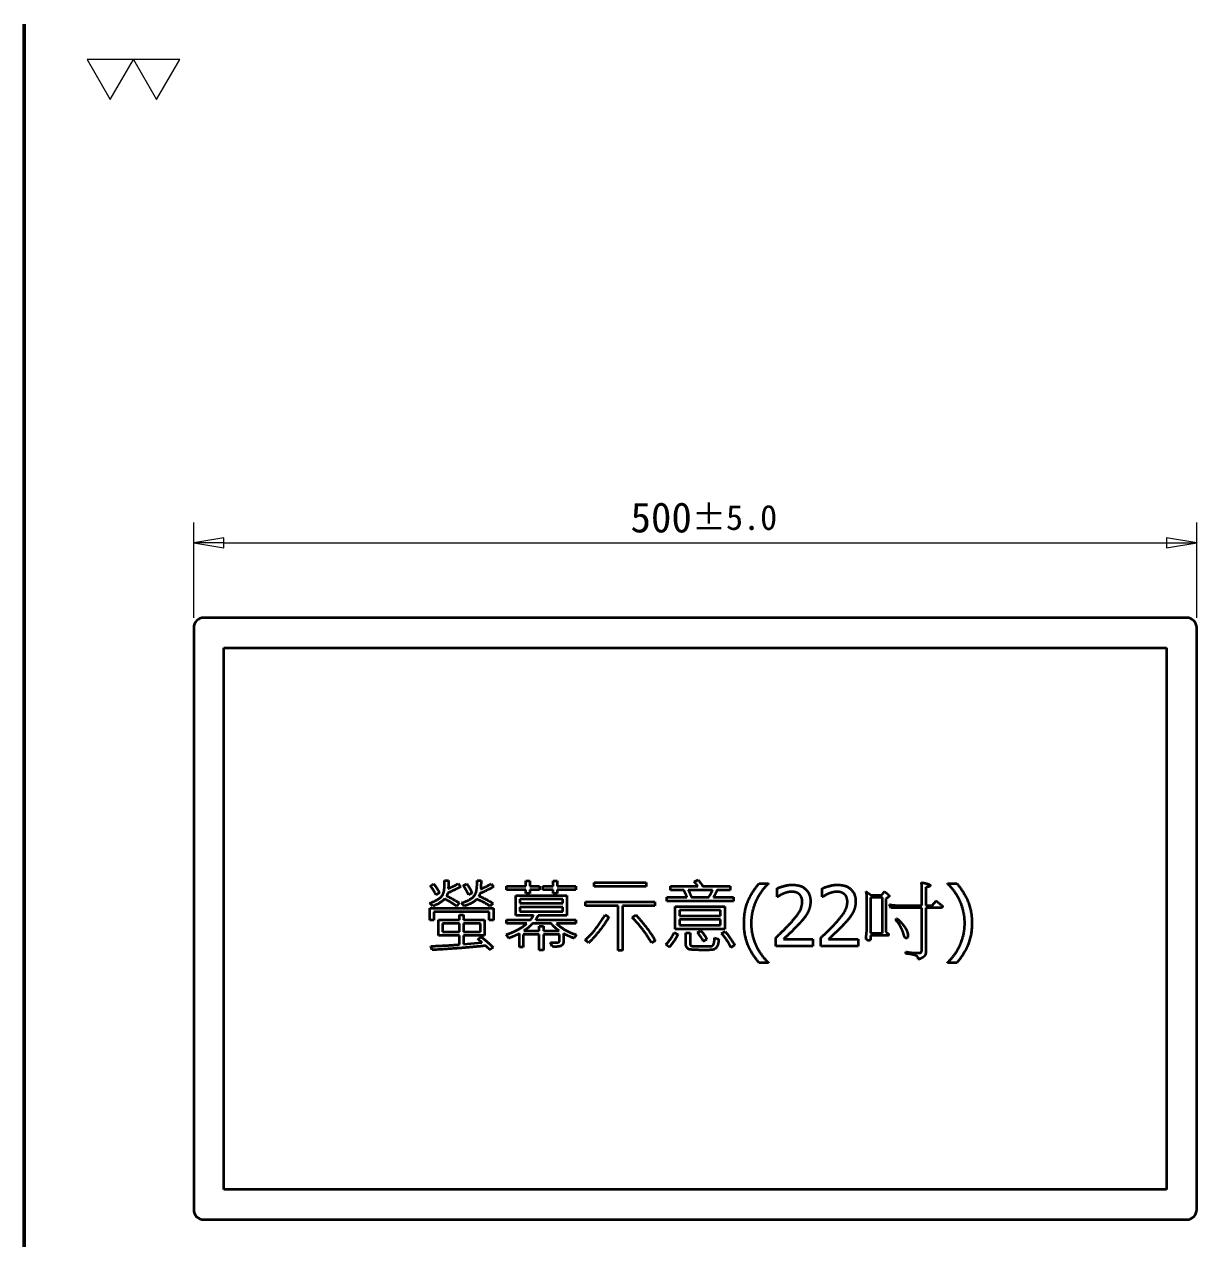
# Model space of a CAD drawing. Header units: millimetres. Extents: x 50 to 1435, y 50 to 1000.
# Drawn here: x 50 to 634, y 395 to 1000 of the extents above; entities that cross this region are included whole.
import ezdxf
from ezdxf.enums import TextEntityAlignment as Align

# ---------------------------------------------------------------- set-up
doc = ezdxf.new("R2010")
doc.units = ezdxf.units.MM
doc.header["$LTSCALE"] = 5
for name, color, linetype, lineweight in [('可見 (ISO)', 7, 'Continuous', 35), ('圖框 (ISO)', 7, 'Continuous', 50), ('圖框層', 7, 'Continuous', 20), ('標註 (ISO)', 7, 'Continuous', 18), ('標題 (ISO)', 7, 'Continuous', 50)]:
    doc.layers.add(name, color=color, linetype=linetype, lineweight=lineweight)
doc.styles.add('文字型式124', font='')
doc.styles.add('文字型式61', font='')
doc.styles.add('文字型式65', font='')
doc.styles.add('文字型式85', font='')
doc.styles.add('文字型式88', font='')
doc.styles.add('註記文字 (JIS)', font='')
doc.styles.get('文字型式124').set_extended_font_data('DFKai-SB')
doc.styles.get('文字型式61').set_extended_font_data('DFKai-SB')
doc.styles.get('文字型式65').set_extended_font_data('DFKai-SB')
doc.styles.get('文字型式85').set_extended_font_data('DFKai-SB')
doc.styles.get('文字型式88').set_extended_font_data('DFKai-SB')
doc.styles.get('註記文字 (JIS)').set_extended_font_data('DFKai-SB')
doc.dimstyles.new('預設 (JIS)', dxfattribs={"dimscale": 5, "dimtxt": 3, "dimasz": 3, "dimexe": 2, "dimexo": 1, "dimgap": 0.8, "dimtad": 1, "dimrnd": 1e-08, "dimdsep": 46, "dimtxsty": '註記文字 (JIS)', "dimblk": 'Filled-1', "dimcen": 0.09, "dimdle": 10, "dimclrd": 256, "dimclre": 256, "dimclrt": 256, "dimadec": 0, "dimazin": 2, "dimtfac": 0.833333, "dimtmove": 0, "dimatfit": 3, "dimfxl": 0, "dimtolj": 1, "dimtzin": 0, "dimlwd": -1, "dimlwe": -1, "dimarcsym": 0})

# ---------------------------------------------------------------- blocks, each defined once
blk = doc.blocks.new('圖框 預設圖框')
at = {"layer": '圖框 (ISO)', "flags": 128}
blk.add_lwpolyline([(10, 10), (10, 200)], dxfattribs=at)
blk = doc.blocks.new('標題欄框 ISO')
at = {"layer": '圖框層', "color": 7}
for p, q in [((96.83, 201.31), (92.21, 201.31)), ((92.21, 201.31), (94.52, 197.31)), ((94.52, 197.31), (96.83, 201.31)), ((101.44, 201.31), (96.83, 201.31)), ((96.83, 201.31), (99.13, 197.31)), ((99.13, 197.31), (101.44, 201.31))]:
    blk.add_line(p, q, dxfattribs=at)
at = {"layer": '標題 (ISO)', "style": '文字型式65'}
blk.add_attdef('描述', text='', height=4, dxfattribs=at).set_placement((104.95, 199.3), align=Align.MIDDLE_LEFT)
at = {"layer": '標題 (ISO)'}
for tag, p, height, style in [('授權者_001', (314.54, 37.24), 3.5, '文字型式85'), ('狀態_001', (264.8, 30.13), 3.5, '文字型式85'), ('視圖比例_001', (286.45, 30.17), 3.5, '文字型式85'), ('材料_001', (243.21, 30.38), 3, '文字型式61'), ('主題_001', (152.2, 28.7), 3.3, '文字型式124'), ('建立日期_001', (286.88, 24.12), 2.5, '文字型式88'), ('標題_001', (216.18, 16.9), 3.5, '文字型式85'), ('零件號碼_001', (256.89, 17.25), 3, '文字型式61'), ('工程師_001', (305.42, 17.03), 3.5, '文字型式85'), ('設計師_001', (345.42, 17.03), 3.5, '文字型式85')]:
    blk.add_attdef(tag, p, '', height=height, dxfattribs=dict(at, style=style))
blk = doc.blocks.new('Filled-1')
at = {"color": 0}
for p, q in [((0, 0), (-1, 0.167)), ((-1, 0.167), (-1, -0.167)), ((-1, 0), (0, 0)), ((-1, -0.167), (0, 0))]:
    blk.add_line(p, q, dxfattribs=at)
at = {"color": 0, "flags": 128}
blk.add_lwpolyline([(-1, -0.167), (0, 0)], dxfattribs=at)
at = {"color": 0}
blk.add_solid([(-1, -0.167), (0, 0), (-1, 0.167), (-1, -0.167)], dxfattribs=at)
blk = doc.blocks.new('*D15')
at = {"layer": 'Defpoints', "color": 0}
for p in [(634.46, 741.6), (134.46, 699.2), (634.46, 699.2)]:
    blk.add_point(p, dxfattribs=at)
at = {"layer": '標註 (ISO)'}
for p, q in [((134.46, 704.2), (134.46, 751.6)), ((634.46, 704.2), (634.46, 751.6)), ((149.46, 741.6), (619.46, 741.6))]:
    blk.add_line(p, q, dxfattribs=at)
at = {"layer": '標註 (ISO)', "xscale": 15, "yscale": 15, "zscale": 15, "rotation": 180}
blk.add_blockref('Filled-1', (134.46, 741.6), dxfattribs=at)
at = {"layer": '標註 (ISO)', "xscale": 15, "yscale": 15, "zscale": 15}
blk.add_blockref('Filled-1', (634.46, 741.6), dxfattribs=at)
at = {"layer": '標註 (ISO)', "insert": (352.19, 761.73), "char_height": 15, "attachment_point": 1, "style": '註記文字 (JIS)'}
blk.add_mtext('\\A1;500{\\H12.5;±5.0}', dxfattribs=at)

msp = doc.modelspace()

# ---------------------------------------------------------------- linework, layer by layer
at = {"layer": '可見 (ISO)'}
for p, q in [((629.456, 704.202), (139.456, 704.202)), ((134.456, 699.202), (134.456, 409.202)), ((634.456, 409.202), (634.456, 699.202)), ((149.456, 419.202), (149.456, 689.202)), ((149.456, 689.202), (619.456, 689.202)), ((619.456, 689.202), (619.456, 419.202)), ((252.419, 570.597), (254.067, 571.576)), ((259.527, 573.224), (261.458, 573.224)), ((266.299, 571.679), (267.484, 570.082)), ((268.874, 570.778), (270.625, 571.602)), ((275.776, 573.224), (277.681, 573.224)), ((282.677, 571.602), (283.939, 570.185)), ((290.454, 570.417), (300.007, 570.417)), ((290.454, 568.589), (290.454, 570.417)), ((300.007, 570.417), (300.007, 573.07)), ((300.007, 573.07), (302.016, 573.07)), ((302.016, 573.07), (302.016, 570.417)), ((302.016, 570.417), (306.857, 570.417)), ((306.857, 570.417), (306.857, 568.589)), ((308.557, 568.589), (308.557, 570.417)), ((308.557, 570.417), (313.604, 570.417)), ((313.604, 573.07), (315.638, 573.07)), ((313.604, 570.417), (313.604, 573.07)), ((315.638, 573.07), (315.638, 570.417)), ((315.638, 570.417), (324.96, 570.417)), ((324.96, 570.417), (324.96, 568.589)), ((334.076, 572.323), (360.059, 572.323)), ((334.076, 570.211), (334.076, 572.323)), ((360.059, 570.211), (334.076, 570.211)), ((360.059, 572.323), (360.059, 570.211)), ((372.136, 570.366), (385.707, 570.366)), ((372.136, 568.434), (372.136, 570.366)), ((383.904, 572.632), (385.939, 573.507)), ((388.282, 570.366), (401.853, 570.366)), ((401.853, 570.366), (401.853, 568.434)), ((416.318, 571.806), (420.938, 571.806)), ((420.938, 571.806), (420.938, 571.611)), ((425.265, 565.023), (425.265, 569.302)), ((447.777, 565.023), (447.777, 569.302)), ((497.396, 560.817), (497.396, 568.986)), ((499.39, 569.837), (499.39, 560.817)), ((510.233, 571.611), (510.233, 571.806)), ((510.233, 571.806), (514.852, 571.806)), ((256.952, 567.044), (255.226, 566.091)), ((273.123, 566.967), (271.449, 566.04)), ((300.007, 568.589), (290.454, 568.589)), ((295.063, 555.868), (295.063, 565.808)), ((295.063, 565.808), (320.428, 565.808)), ((297.072, 563.902), (297.072, 561.894)), ((318.394, 563.902), (297.072, 563.902)), ((300.007, 566.838), (300.007, 568.589)), ((302.016, 566.838), (300.007, 566.838)), ((302.016, 568.589), (302.016, 566.838)), ((306.857, 568.589), (302.016, 568.589)), ((313.604, 568.589), (308.557, 568.589)), ((313.604, 566.838), (313.604, 568.589)), ((315.638, 566.838), (313.604, 566.838)), ((324.96, 568.589), (315.638, 568.589)), ((315.638, 568.589), (315.638, 566.838)), ((318.394, 561.894), (318.394, 563.902)), ((320.428, 565.808), (320.428, 555.868)), ((370.282, 564.932), (380.351, 564.932)), ((370.282, 563.001), (370.282, 564.932)), ((403.578, 563.001), (370.282, 563.001)), ((378.754, 568.434), (372.136, 568.434)), ((393.123, 568.434), (381.02, 568.434)), ((382.54, 564.932), (391.218, 564.932)), ((393.561, 564.932), (403.578, 564.932)), ((401.853, 568.434), (395.338, 568.434)), ((403.578, 564.932), (403.578, 563.001)), ((425.484, 565.023), (425.265, 565.023)), ((447.996, 565.023), (447.777, 565.023)), ((469.682, 567.746), (472.137, 565.971)), ((469.998, 550.339), (469.998, 564.974)), ((477.777, 564.853), (471.821, 564.853)), ((471.821, 564.853), (471.821, 546.96)), ((472.137, 565.971), (477.461, 565.971)), ((477.461, 565.971), (478.75, 567.746)), ((477.777, 546.96), (477.777, 564.853)), ((479.528, 564.196), (479.528, 547.592)), ((502.55, 560.817), (504.544, 563.078)), ((253.655, 560.452), (252.11, 561.997)), ((252.136, 553.525), (252.136, 559.473)), ((252.136, 559.473), (283.861, 559.473)), ((254.145, 557.567), (254.145, 553.525)), ((281.801, 557.567), (254.145, 557.567)), ((266.737, 562.048), (265.655, 560.426)), ((269.235, 560.503), (267.896, 562.048)), ((281.801, 553.525), (281.801, 557.567)), ((283.578, 561.842), (282.316, 560.374)), ((283.861, 559.473), (283.861, 553.525)), ((297.072, 561.894), (318.394, 561.894)), ((297.072, 560.014), (297.072, 557.722)), ((318.394, 560.014), (297.072, 560.014)), ((297.072, 557.722), (318.394, 557.722)), ((318.394, 557.722), (318.394, 560.014)), ((329.801, 562.666), (364.359, 562.666)), ((329.801, 560.58), (329.801, 562.666)), ((346.128, 560.58), (329.801, 560.58)), ((346.128, 538.357), (346.128, 560.58)), ((364.359, 560.58), (348.265, 560.58)), ((348.265, 560.58), (348.265, 538.357)), ((364.359, 562.666), (364.359, 560.58)), ((374.531, 548.992), (374.531, 560.349)), ((374.531, 560.349), (399.201, 560.349)), ((376.591, 558.443), (376.591, 555.688)), ((397.115, 558.443), (376.591, 558.443)), ((397.115, 555.688), (397.115, 558.443)), ((399.201, 560.349), (399.201, 548.992)), ((482.129, 559.529), (481.278, 561.303)), ((485.994, 560.817), (497.396, 560.817)), ((497.396, 559.699), (485.994, 559.699)), ((497.396, 538.572), (497.396, 559.699)), ((499.39, 560.817), (502.55, 560.817)), ((499.39, 559.699), (499.39, 537.576)), ((507.072, 559.699), (499.39, 559.699)), ((254.145, 553.525), (252.136, 553.525)), ((256.411, 553.628), (266.892, 553.628)), ((256.411, 545.773), (256.411, 553.628)), ((266.892, 551.825), (258.445, 551.825)), ((258.445, 551.825), (258.445, 547.653)), ((266.892, 556.177), (268.874, 556.177)), ((266.892, 553.628), (266.892, 556.177)), ((266.892, 547.653), (266.892, 551.825)), ((268.874, 556.177), (268.874, 553.628)), ((268.874, 553.628), (279.458, 553.628)), ((277.449, 551.825), (268.874, 551.825)), ((268.874, 551.825), (268.874, 547.653)), ((277.449, 547.653), (277.449, 551.825)), ((279.458, 553.628), (279.458, 545.773)), ((283.861, 553.525), (281.801, 553.525)), ((290.454, 551.773), (290.454, 553.705)), ((290.454, 553.705), (302.377, 553.705)), ((300.445, 551.773), (290.454, 551.773)), ((303.87, 555.868), (295.063, 555.868)), ((312.703, 551.773), (303.329, 551.773)), ((304.926, 553.705), (324.986, 553.705)), ((320.428, 555.868), (306.213, 555.868)), ((324.986, 551.773), (315.304, 551.773)), ((324.986, 553.705), (324.986, 551.773)), ((339.51, 556.125), (341.441, 555.018)), ((353.029, 554.812), (354.934, 556.022)), ((376.591, 555.688), (397.115, 555.688)), ((376.591, 553.782), (376.591, 550.949)), ((397.115, 553.782), (376.591, 553.782)), ((376.591, 550.949), (397.115, 550.949)), ((397.115, 550.949), (397.115, 553.782)), ((484.39, 553.694), (484.827, 554.375)), ((266.892, 545.773), (256.411, 545.773)), ((258.445, 547.653), (266.892, 547.653)), ((266.892, 541.344), (266.892, 545.773)), ((268.874, 547.653), (277.449, 547.653)), ((268.874, 545.773), (268.874, 541.525)), ((279.458, 545.773), (268.874, 545.773)), ((276.136, 543.997), (277.733, 545.181)), ((291.561, 544.512), (290.299, 546.34)), ((296.789, 540.082), (296.789, 546.778)), ((306.703, 546.263), (298.72, 546.263)), ((298.72, 546.263), (298.72, 540.082)), ((299.106, 548.168), (306.703, 548.168)), ((306.703, 548.168), (306.703, 550.46)), ((306.703, 550.46), (308.789, 550.46)), ((306.703, 538.486), (306.703, 546.263)), ((308.789, 550.46), (308.789, 548.168)), ((308.789, 548.168), (316.591, 548.168)), ((316.823, 546.263), (308.789, 546.263)), ((308.789, 546.263), (308.789, 538.486)), ((316.823, 543.25), (316.823, 546.263)), ((318.806, 546.829), (318.806, 543.121)), ((325.218, 546.211), (324.007, 544.486)), ((374.042, 547.293), (375.793, 546.288)), ((399.201, 548.992), (374.531, 548.992)), ((379.81, 541.422), (379.81, 547.164)), ((379.81, 547.164), (381.87, 547.164)), ((381.87, 547.164), (381.87, 541.576)), ((385.63, 547.293), (387.304, 548.168)), ((397.63, 546.855), (399.355, 547.885)), ((471.821, 546.96), (477.777, 546.96)), ((471.821, 545.817), (471.821, 543.897)), ((480.524, 545.817), (471.821, 545.817)), ((253.321, 538.615), (252.625, 540.52)), ((268.874, 541.525), (278.042, 542.4)), ((283.655, 539.876), (282.11, 538.615)), ((298.72, 540.082), (296.789, 540.082)), ((313.089, 540.314), (312.265, 542.4)), ((331.269, 542.143), (329.673, 543.636)), ((364.462, 543.25), (362.711, 542.22)), ((371.467, 539.979), (369.793, 541.293)), ((390.213, 543.997), (388.514, 542.967)), ((394.076, 544.64), (396.162, 543.945)), ((404.119, 540.984), (402.291, 539.799)), ((424.633, 540.469), (424.633, 544.723)), ((443.134, 540.469), (424.633, 540.469)), ((428.401, 543.945), (443.134, 543.945)), ((443.134, 543.945), (443.134, 540.469)), ((447.145, 540.469), (447.145, 544.723)), ((465.646, 540.469), (447.145, 540.469)), ((450.913, 543.945), (465.646, 543.945)), ((465.646, 543.945), (465.646, 540.469)), ((308.789, 538.486), (306.703, 538.486)), ((348.265, 538.357), (346.128, 538.357)), ((489.398, 536.798), (489.398, 537.722)), ((495.622, 534.026), (495.597, 534.537)), ((420.938, 532.179), (416.318, 532.179)), ((420.938, 532.373), (420.938, 532.179)), ((510.233, 532.179), (510.233, 532.373)), ((514.852, 532.179), (510.233, 532.179)), ((619.456, 419.202), (149.456, 419.202)), ((139.456, 404.202), (629.456, 404.202))]:
    msp.add_line(p, q, dxfattribs=at)
for centre, start, end in [((139.456, 699.202), 90, 180), ((629.456, 699.202), 0, 90), ((139.456, 409.202), 180, 270), ((629.456, 409.202), 270, 0)]:
    msp.add_arc(centre, 5, start, end, dxfattribs=at)
for points in [[(252.11, 561.997), (255.587, 563.233), (258.677, 565.705), (259.604, 569.387), (259.527, 573.224)], [(255.226, 566.091), (254.145, 568.409), (252.419, 570.597)], [(254.067, 571.576), (256.025, 569.13), (256.952, 567.044)], [(267.484, 570.082), (264.857, 568.563), (261.072, 567.07)], [(261.458, 573.224), (261.561, 571.344), (261.304, 569.233)], [(261.304, 569.233), (263.209, 570.005), (266.299, 571.679)], [(267.896, 562.048), (271.243, 563.078), (274.694, 565.576), (275.724, 569.104), (275.776, 573.224)], [(271.449, 566.04), (270.625, 568.151), (268.874, 570.778)], [(270.625, 571.602), (272.402, 568.975), (273.123, 566.967)], [(283.939, 570.185), (281.158, 568.383), (277.115, 566.812)], [(277.681, 573.224), (277.733, 571.19), (277.475, 569.027)], [(277.475, 569.027), (279.458, 569.722), (282.677, 571.602)], [(385.707, 570.366), (385.166, 571.37), (383.904, 572.632)], [(385.939, 573.507), (387.252, 571.937), (388.282, 570.366)], [(408.806, 551.992), (408.806, 558.192), (412.769, 567.649), (416.318, 571.806)], [(420.938, 571.611), (419.309, 570.128), (416.343, 566.287), (415.079, 563.735)], [(425.265, 569.302), (426.505, 569.91), (430.954, 571.101), (432.947, 571.101)], [(432.947, 571.101), (437.153, 571.101), (441.894, 566.652), (441.894, 562.859)], [(447.777, 569.302), (449.017, 569.91), (453.466, 571.101), (455.459, 571.101)], [(455.459, 571.101), (459.665, 571.101), (464.406, 566.652), (464.406, 562.859)], [(497.25, 572.219), (499.511, 571.927), (501.189, 571.247)], [(497.396, 568.986), (497.396, 571.32), (497.25, 572.219)], [(501.067, 570.201), (500.216, 569.958), (499.39, 569.837)], [(501.626, 570.76), (501.626, 570.396), (501.067, 570.201)], [(501.189, 571.247), (501.626, 571.052), (501.626, 570.76)], [(516.092, 563.735), (514.876, 566.239), (511.764, 570.226), (510.233, 571.611)], [(514.852, 571.806), (518.352, 567.649), (522.364, 558.265), (522.364, 551.992)], [(259.475, 564.031), (257.467, 561.842), (253.655, 560.452)], [(265.655, 560.426), (262.926, 562.331), (259.475, 564.031)], [(261.072, 567.07), (260.969, 566.58), (260.557, 565.576)], [(260.557, 565.576), (263.132, 564.391), (266.737, 562.048)], [(275.621, 563.928), (273.072, 561.585), (269.235, 560.503)], [(282.316, 560.374), (278.917, 562.589), (275.621, 563.928)], [(277.115, 566.812), (276.883, 566.04), (276.651, 565.499)], [(276.651, 565.499), (280.823, 563.773), (283.578, 561.842)], [(380.351, 564.932), (379.99, 566.065), (378.754, 568.434)], [(381.02, 568.434), (381.741, 567.07), (382.54, 564.932)], [(391.218, 564.932), (392.093, 566.297), (393.123, 568.434)], [(395.338, 568.434), (394.437, 566.4), (393.561, 564.932)], [(415.079, 563.735), (413.863, 561.255), (412.356, 555.299), (412.356, 551.992)], [(428.401, 566.676), (427.55, 566.336), (425.97, 565.363), (425.484, 565.023)], [(432.656, 567.624), (431.586, 567.624), (429.398, 567.089), (428.401, 566.676)], [(436.327, 566.409), (435.622, 567.017), (433.774, 567.624), (432.656, 567.624)], [(437.81, 562.641), (437.81, 563.905), (437.032, 565.801), (436.327, 566.409)], [(450.913, 566.676), (450.062, 566.336), (448.482, 565.363), (447.996, 565.023)], [(455.168, 567.624), (454.098, 567.624), (451.91, 567.089), (450.913, 566.676)], [(458.839, 566.409), (458.134, 567.017), (456.286, 567.624), (455.168, 567.624)], [(460.322, 562.641), (460.322, 563.905), (459.544, 565.801), (458.839, 566.409)], [(469.998, 564.974), (469.998, 566.579), (469.682, 567.746)], [(478.75, 567.746), (480.16, 566.822), (480.84, 566.02)], [(481.156, 565.436), (481.156, 565.096), (479.528, 564.196)], [(480.84, 566.02), (481.156, 565.679), (481.156, 565.436)], [(504.544, 563.078), (506.027, 561.911), (507.388, 560.817)], [(518.814, 551.992), (518.814, 555.323), (517.331, 561.23), (516.092, 563.735)], [(431.878, 551.944), (435.305, 555.712), (437.81, 560.234), (437.81, 562.641)], [(441.894, 562.859), (441.894, 561.085), (441.067, 558.119), (440.338, 556.854)], [(454.39, 551.944), (457.818, 555.712), (460.322, 560.234), (460.322, 562.641)], [(464.406, 562.859), (464.406, 561.085), (463.579, 558.119), (462.85, 556.854)], [(481.278, 561.303), (483.053, 560.817), (485.994, 560.817)], [(485.994, 559.699), (483.15, 559.65), (482.129, 559.529)], [(507.729, 560.282), (507.729, 559.699), (507.072, 559.699)], [(507.388, 560.817), (507.729, 560.574), (507.729, 560.282)], [(290.299, 546.34), (296.377, 548.168), (300.445, 551.773)], [(303.329, 551.773), (301.604, 549.868), (299.106, 548.168)], [(302.377, 553.705), (303.355, 554.889), (303.87, 555.868)], [(306.213, 555.868), (305.158, 554.091), (304.926, 553.705)], [(316.591, 548.168), (314.248, 549.842), (312.703, 551.773)], [(315.304, 551.773), (319.243, 548.065), (325.218, 546.211)], [(329.673, 543.636), (334.797, 548.04), (339.51, 556.125)], [(341.441, 555.018), (336.342, 546.752), (331.269, 542.143)], [(362.711, 542.22), (358.565, 549.224), (353.029, 554.812)], [(354.934, 556.022), (361.707, 548.555), (364.462, 543.25)], [(416.318, 532.179), (412.818, 536.336), (408.806, 545.647), (408.806, 551.992)], [(412.356, 551.992), (412.356, 548.54), (413.814, 542.827), (415.079, 540.25)], [(424.633, 544.723), (426.626, 546.595), (430.176, 550.072), (431.878, 551.944)], [(436.327, 551.725), (434.43, 549.658), (429.787, 545.234), (428.401, 543.945)], [(440.338, 556.854), (439.609, 555.542), (437.494, 552.965), (436.327, 551.725)], [(447.145, 544.723), (449.139, 546.595), (452.688, 550.072), (454.39, 551.944)], [(458.839, 551.725), (456.942, 549.658), (452.299, 545.234), (450.913, 543.945)], [(462.85, 556.854), (462.121, 555.542), (460.006, 552.965), (458.839, 551.725)], [(486.845, 550.218), (485.97, 551.919), (484.39, 553.694)], [(484.827, 554.375), (487.088, 552.6), (488.377, 550.777)], [(522.364, 551.992), (522.364, 545.769), (518.377, 536.336), (514.852, 532.179)], [(516.092, 540.25), (517.356, 542.851), (518.814, 548.637), (518.814, 551.992)], [(277.733, 545.181), (281.029, 542.683), (283.655, 539.876)], [(296.789, 546.778), (294.239, 545.464), (291.561, 544.512)], [(324.007, 544.486), (321.819, 545.181), (318.806, 546.829)], [(369.793, 541.293), (372.471, 544.048), (374.042, 547.293)], [(375.793, 546.288), (373.861, 542.452), (371.467, 539.979)], [(388.514, 542.967), (387.587, 544.846), (385.63, 547.293)], [(387.304, 548.168), (389.106, 546.34), (390.213, 543.997)], [(402.291, 539.799), (401.003, 542.864), (397.63, 546.855)], [(399.355, 547.885), (401.879, 544.949), (404.119, 540.984)], [(469.682, 544.504), (469.682, 545.234), (469.803, 546.401)], [(469.803, 546.401), (469.998, 547.324), (469.998, 550.339)], [(479.528, 547.592), (480.087, 547.154), (480.597, 546.765)], [(480.84, 546.425), (480.84, 545.817), (480.524, 545.817)], [(480.597, 546.765), (480.84, 546.595), (480.84, 546.425)], [(488.45, 546.158), (487.745, 548.686), (486.845, 550.218)], [(488.377, 550.777), (489.544, 549.294), (490.079, 547.811)], [(489.058, 544.82), (488.79, 545.112), (488.45, 546.158)], [(489.714, 544.504), (489.349, 544.504), (489.058, 544.82)], [(490.468, 545.817), (490.468, 544.504), (489.714, 544.504)], [(490.079, 547.811), (490.468, 546.79), (490.468, 545.817)], [(252.625, 540.52), (260.299, 540.752), (266.892, 541.344)], [(280.05, 540.7), (265.784, 539.258), (253.321, 538.615)], [(278.042, 542.4), (277.552, 542.941), (276.136, 543.997)], [(282.11, 538.615), (281.312, 539.567), (280.05, 540.7)], [(312.265, 542.4), (313.243, 542.297), (314.325, 542.297)], [(314.866, 540.237), (314.067, 540.237), (313.089, 540.314)], [(314.325, 542.297), (316.076, 542.297), (316.823, 542.683), (316.823, 543.25)], [(318.806, 543.121), (318.806, 541.473), (317.158, 540.237), (314.866, 540.237)], [(389.595, 538.563), (386.969, 538.563), (381.819, 538.743), (380.711, 539.258), (379.81, 540.52), (379.81, 541.422)], [(381.87, 541.576), (381.87, 540.906), (383.261, 540.443), (388.488, 540.443)], [(388.488, 540.443), (391.861, 540.443), (393.381, 540.7), (394.076, 542.864), (394.076, 544.64)], [(396.162, 543.945), (395.982, 541.19), (394.54, 539.078), (392.737, 538.563), (389.595, 538.563)], [(415.079, 540.25), (416.294, 537.77), (419.382, 533.759), (420.938, 532.373)], [(470.119, 543.605), (469.682, 543.97), (469.682, 544.504)], [(470.97, 543.362), (470.654, 543.362), (470.119, 543.605)], [(471.821, 543.897), (471.821, 543.362), (470.97, 543.362)], [(510.233, 532.373), (511.788, 533.759), (514.925, 537.819), (516.092, 540.25)], [(489.398, 537.722), (492.68, 537.114), (495.305, 537.114)], [(493.045, 536.239), (491.44, 536.676), (489.398, 536.798)], [(495.111, 535.388), (494.503, 535.874), (493.045, 536.239)], [(495.597, 534.537), (495.476, 535.12), (495.111, 535.388)], [(495.305, 537.114), (496.594, 537.114), (496.959, 537.357)], [(497.153, 534.464), (496.327, 534.026), (495.622, 534.026)], [(496.959, 537.357), (497.396, 537.6), (497.396, 538.572)], [(498.685, 535.509), (498.174, 534.877), (497.153, 534.464)], [(499.39, 537.576), (499.39, 536.19), (498.685, 535.509)]]:
    msp.add_open_spline(points, degree=2, dxfattribs=at)

# ---------------------------------------------------------------- block references
at = {"xscale": 5, "yscale": 5, "zscale": 5}
for name, p in [('圖框 預設圖框', (0, 0)), ('標題欄框 ISO', (-379.74, -24.055))]:
    msp.add_blockref(name, p, dxfattribs=at)

# ---------------------------------------------------------------- dimensions: what is measured, and where the dimension line sits
at = {"layer": '標註 (ISO)'}
dim = msp.add_linear_dim(base=(634.456, 741.604), p1=(134.456, 699.202), p2=(634.456, 699.202), angle=180, dimstyle='預設 (JIS)', override={"dimgap": 0.8, "dimdec": 2, "dimtol": 1, "dimlim": 0, "dimtp": 5, "dimtm": 5, "dimtdec": 1, "dimtofl": 0, "dimatfit": 1}, dxfattribs=at)
dim.commit()
dim.dimension.update_dxf_attribs({"geometry": '*D15', "text_midpoint": (384.456, 741.604), "dimtype": 160})

doc.saveas('drawing.dxf')
